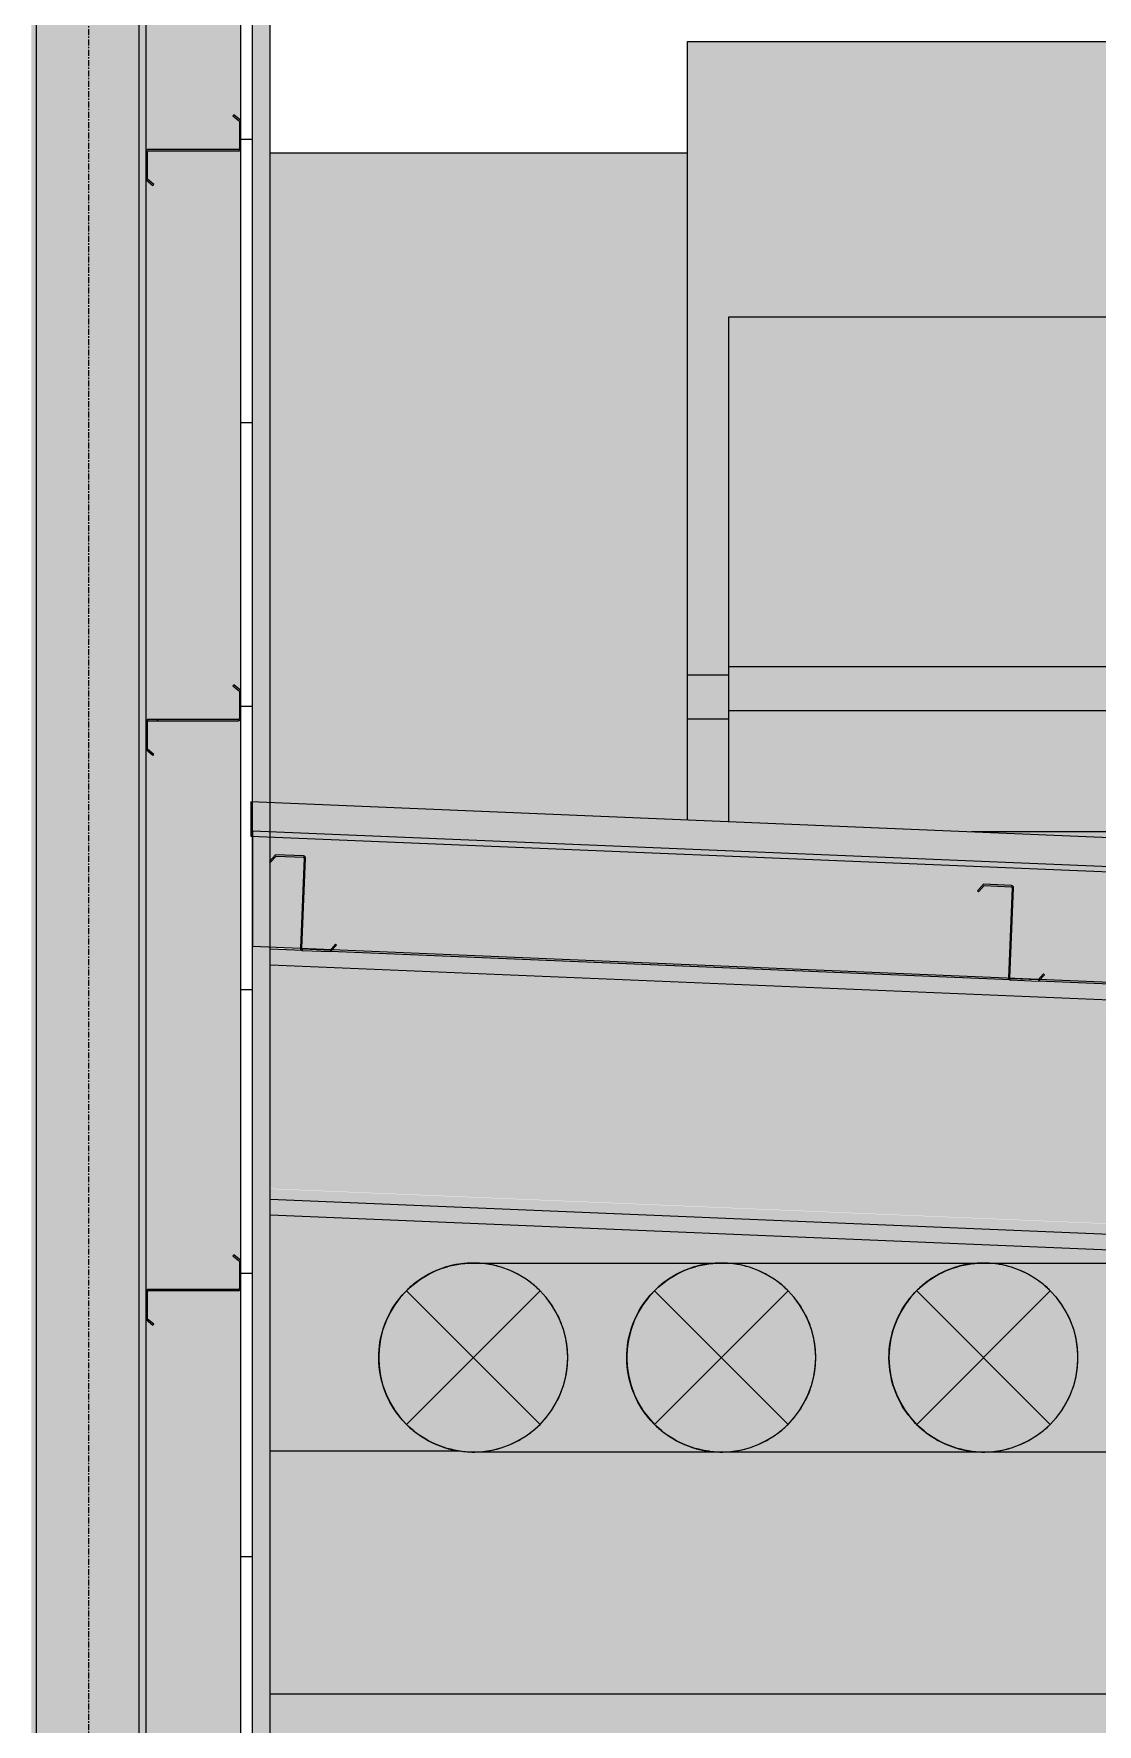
# Model space of a CAD drawing. Header units: inches. Extents: x -54880 to -186, y -265 to 853.
# Drawn here: x -10420.4 to -10330.4, y 108.2 to 251.4 of the extents above; entities that cross this region are included whole.
import ezdxf

# ---------------------------------------------------------------- set-up
doc = ezdxf.new("R2010")
doc.units = ezdxf.units.IN
doc.header["$MEASUREMENT"] = 0
doc.linetypes.add('Grid Line 1_2_', pattern=[0.875, 0.5, -0.125, 0.125, -0.125])
for name, color, linetype, lineweight in [('A-CLNG', 13, 'Continuous', 9), ('A-ROOF', 132, 'Continuous', 9), ('A-WALL', 113, 'Continuous', 9), ('A-WALL-PATT', 111, 'Continuous', 9), ('L-SITE-WALL', 31, 'Continuous', 9), ('M-EQPM', 50, 'Continuous', 9), ('M-HVAC-DUCT', 70, 'Continuous', 9), ('M-HVAC-DUCT-ANNO', 70, 'Continuous', 9), ('S-BEAM', 12, 'Continuous', 9), ('S-COLS', 52, 'Continuous', 9), ('S-GRID', 1, 'Continuous', 9)]:
    doc.layers.add(name, color=color, linetype=linetype, lineweight=lineweight)
pattern_1 = [(45, (-38416.292, 98.42), (-19.00703, 19.00703), []), (45, (-38416.292, 127.22), (-19.00703, 19.00703), [])]

# ---------------------------------------------------------------- blocks, each defined once
blk = doc.blocks.new('W-Wide Flange - W21X166-782968-Section 6')
at = {"layer": 'S-BEAM'}
for points in [[(-22076.2, 143.13), (-22076.14, 144.49), (-22781.02, 173.86), (-22781.02, 172.5), (-22078.56, 143.23)], [(-22076.23, 142.24), (-22076.2, 143.13), (-22781.02, 172.47), (-22781.02, 171.61), (-22078.56, 142.34)], [(-22076.98, 124.26), (-22076.23, 142.24), (-22781.02, 171.61), (-22781.02, 153.59), (-22076.99, 124.26)], [(-22077.02, 123.37), (-22077.02, 124.26), (-22781.02, 153.56), (-22781.02, 152.7), (-22077.75, 123.4)], [(-22077.08, 122.01), (-22077.02, 123.37), (-22781.02, 152.7), (-22781.02, 151.34), (-22680.62, 147.23), (-22678.69, 147.23), (-22677.95, 147.05), (-22662.21, 146.39), (-22661.49, 146.77), (-22659.62, 147.23), (-22657.43, 147.16), (-22655.75, 146.73), (-22654.49, 146.07), (-22078.56, 122.07)]]:
    blk.add_hatch(color=256, dxfattribs=at).paths.add_polyline_path(points, flags=0)
for p, q in [((-22778.27, 173.75), (-22781.02, 173.86)), ((-22718.33, 171.25), (-22775.91, 173.65)), ((-22076.2, 143.13), (-22781.02, 172.5)), ((-22658.38, 168.75), (-22715.96, 171.15)), ((-22781.02, 152.7), (-22077.02, 123.37)), ((-22680.86, 147.17), (-22781.02, 151.34))]:
    blk.add_line(p, q, dxfattribs=at)
blk = doc.blocks.new('Girt_Z - 8_D-915533-Section 6')
at = {"layer": 'S-BEAM'}
h = blk.add_hatch(dxfattribs=at)
h.set_pattern_fill('FP_23', color=256, style=0, pattern_type=2)
h.set_pattern_definition(pattern_1)
h.paths.add_polyline_path([(-22790.95, 142.02), (-22790.88, 142.1), (-22791.42, 142.55), (-22791.42, 144.87), (-22791.52, 144.87), (-22791.52, 142.5), (-22790.98, 142.04)], flags=0)
h.paths.add_polyline_path([(-22791.34, 144.95), (-22783.71, 144.95), (-22783.71, 145.05), (-22791.34, 145.05)], flags=0)
h.paths.add_polyline_path([(-22783.63, 145.13), (-22783.52, 145.13), (-22783.52, 147.5), (-22784.1, 147.98), (-22784.17, 147.9), (-22783.63, 147.45)], flags=0)
at = {"layer": 'S-BEAM', "lineweight": 15}
for p, q in [((-22784.1, 147.98), (-22784.17, 147.9)), ((-22784.17, 147.9), (-22783.63, 147.45)), ((-22783.52, 147.5), (-22784.1, 147.98)), ((-22783.63, 147.45), (-22783.63, 145.13)), ((-22783.52, 145.13), (-22783.52, 147.5)), ((-22791.52, 144.87), (-22791.52, 142.5)), ((-22791.42, 142.55), (-22791.42, 144.87)), ((-22783.71, 145.05), (-22791.34, 145.05)), ((-22791.34, 144.95), (-22783.71, 144.95)), ((-22791.52, 142.5), (-22790.95, 142.02)), ((-22790.88, 142.1), (-22791.42, 142.55)), ((-22790.95, 142.02), (-22790.88, 142.1))]:
    blk.add_line(p, q, dxfattribs=at)
for centre, radius, start, end in [((-22791.34, 144.87), 0.188, 90, 180), ((-22791.34, 144.87), 0.0782, 90, 177.8773), ((-22783.71, 145.13), 0.188, 270, 0), ((-22783.71, 145.13), 0.0782, 270, 356.9576)]:
    blk.add_arc(centre, radius, start, end, dxfattribs=at)
blk = doc.blocks.new('Girt_Z - 8_D-V305-Section 6')
at = {"layer": 'S-BEAM'}
h = blk.add_hatch(dxfattribs=at)
h.set_pattern_fill('FP_23', color=256, style=0, pattern_type=2)
h.set_pattern_definition(pattern_1)
h.paths.add_polyline_path([(-22790.95, 190.27), (-22790.88, 190.35), (-22791.42, 190.8), (-22791.42, 193.12), (-22791.52, 193.12), (-22791.52, 190.75)], flags=0)
h.paths.add_polyline_path([(-22787.03, 193.2), (-22783.71, 193.2), (-22783.71, 193.3), (-22791.34, 193.3), (-22791.34, 193.2)], flags=0)
h.paths.add_polyline_path([(-22783.63, 193.38), (-22783.52, 193.38), (-22783.52, 195.75), (-22784.1, 196.23), (-22784.17, 196.15), (-22783.63, 195.7)], flags=0)
at = {"layer": 'S-BEAM', "lineweight": 15}
for p, q in [((-22784.1, 196.23), (-22784.17, 196.15)), ((-22784.17, 196.15), (-22783.63, 195.7)), ((-22783.52, 195.75), (-22784.1, 196.23)), ((-22783.63, 195.7), (-22783.63, 193.38)), ((-22783.52, 193.38), (-22783.52, 195.75)), ((-22783.71, 193.3), (-22791.34, 193.3)), ((-22791.34, 193.2), (-22783.71, 193.2)), ((-22791.52, 193.12), (-22791.52, 190.75)), ((-22791.42, 190.8), (-22791.42, 193.12)), ((-22791.52, 190.75), (-22790.95, 190.27)), ((-22790.88, 190.35), (-22791.42, 190.8)), ((-22790.95, 190.27), (-22790.88, 190.35))]:
    blk.add_line(p, q, dxfattribs=at)
for centre, radius, start, end in [((-22791.34, 193.12), 0.188, 90, 180), ((-22791.34, 193.12), 0.0782, 90, 177.8773), ((-22783.71, 193.38), 0.188, 270, 0), ((-22783.71, 193.38), 0.0782, 270, 356.9576)]:
    blk.add_arc(centre, radius, start, end, dxfattribs=at)
blk = doc.blocks.new('Girt_Z - 8_D-V306-Section 6')
at = {"layer": 'S-BEAM', "lineweight": 15}
for p, q in [((-22784.1, 244.48), (-22784.17, 244.4)), ((-22784.17, 244.4), (-22783.63, 243.95)), ((-22783.52, 244), (-22784.1, 244.48)), ((-22783.63, 243.95), (-22783.63, 241.63)), ((-22783.52, 241.63), (-22783.52, 244)), ((-22791.52, 241.37), (-22791.52, 239)), ((-22791.42, 239.05), (-22791.42, 241.37)), ((-22783.71, 241.55), (-22791.34, 241.55)), ((-22791.34, 241.45), (-22783.71, 241.45)), ((-22791.52, 239), (-22790.95, 238.52)), ((-22790.88, 238.6), (-22791.42, 239.05)), ((-22790.95, 238.52), (-22790.88, 238.6))]:
    blk.add_line(p, q, dxfattribs=at)
for centre, radius, start, end in [((-22791.34, 241.37), 0.188, 90, 180), ((-22791.34, 241.37), 0.0782, 90, 177.8773), ((-22783.71, 241.63), 0.188, 270, 0), ((-22783.71, 241.63), 0.0782, 270, 356.9576)]:
    blk.add_arc(centre, radius, start, end, dxfattribs=at)
blk = doc.blocks.new('Girt_Z - 8_D-943828-Section 6')
at = {"layer": 'S-BEAM', "lineweight": 15}
for p, q in [((-22780.57, 181.85), (-22781.08, 181.29)), ((-22778.21, 181.75), (-22780.57, 181.85)), ((-22781.08, 181.29), (-22781, 181.22)), ((-22781, 181.22), (-22780.52, 181.74)), ((-22780.52, 181.74), (-22778.21, 181.64)), ((-22778.14, 181.56), (-22778.45, 173.94)), ((-22778.34, 173.94), (-22778.03, 181.55)), ((-22775.95, 173.76), (-22778.27, 173.85)), ((-22778.27, 173.75), (-22775.91, 173.65)), ((-22775.48, 174.27), (-22775.95, 173.76)), ((-22775.91, 173.65), (-22775.4, 174.2)), ((-22775.4, 174.2), (-22775.48, 174.27))]:
    blk.add_line(p, q, dxfattribs=at)
for centre, radius, start, end in [((-22778.21, 181.56), 0.187, 357.6141, 87.6141), ((-22778.21, 181.56), 0.0782, 357.6141, 85.4913), ((-22778.27, 173.93), 0.188, 177.6141, 267.6141), ((-22778.27, 173.93), 0.0782, 177.6141, 264.5717)]:
    blk.add_arc(centre, radius, start, end, dxfattribs=at)
blk = doc.blocks.new('Girt_Z - 8_D-V376-Section 6')
at = {"layer": 'S-BEAM'}
h = blk.add_hatch(dxfattribs=at)
h.set_pattern_fill('FP_23', color=256, style=0, pattern_type=2)
h.set_pattern_definition(pattern_1)
h.paths.add_polyline_path([(-22715.96, 171.15), (-22715.45, 171.7), (-22715.54, 171.78), (-22716.01, 171.26), (-22718.32, 171.36), (-22718.33, 171.25), (-22717.91, 171.23)], flags=0)
h.paths.add_polyline_path([(-22718.4, 171.44), (-22718.08, 179.06), (-22718.19, 179.06), (-22718.5, 171.44)], flags=0)
h.paths.add_polyline_path([(-22721.05, 178.72), (-22720.58, 179.24), (-22718.26, 179.14), (-22718.26, 179.25), (-22720.62, 179.35), (-22721.13, 178.8)], flags=0)
at = {"layer": 'S-BEAM', "lineweight": 15}
for p, q in [((-22720.62, 179.35), (-22721.13, 178.8)), ((-22721.05, 178.72), (-22720.58, 179.24)), ((-22718.26, 179.25), (-22720.62, 179.35)), ((-22720.58, 179.24), (-22718.26, 179.14)), ((-22718.19, 179.06), (-22718.5, 171.44)), ((-22718.4, 171.44), (-22718.08, 179.06)), ((-22721.13, 178.8), (-22721.05, 178.72)), ((-22715.54, 171.78), (-22716.01, 171.26)), ((-22715.45, 171.7), (-22715.54, 171.78)), ((-22718.33, 171.25), (-22715.96, 171.15)), ((-22716.01, 171.26), (-22718.32, 171.36)), ((-22715.96, 171.15), (-22715.45, 171.7))]:
    blk.add_line(p, q, dxfattribs=at)
for centre, radius, start, end in [((-22718.27, 179.06), 0.187, 357.6141, 87.6141), ((-22718.27, 179.06), 0.0782, 357.6141, 85.4913), ((-22718.32, 171.43), 0.188, 177.6141, 267.6141), ((-22718.32, 171.43), 0.0782, 177.6141, 264.5717)]:
    blk.add_arc(centre, radius, start, end, dxfattribs=at)
blk = doc.blocks.new('Carrier_48TC_Standard_Efficiency_Gas_Heat_Electric_Cooling_Packaged_Rooftop_Unit_3_to_15_nominal_tons - 15 ton 48TC__16-V385-Section 6')
at = {"layer": 'M-EQPM'}
for points in [[(-22745.7, 193.33), (-22742.2, 193.33), (-22742.2, 227.4), (-22699.77, 227.4), (-22699.77, 241.25), (-22629.83, 241.25), (-22629.83, 250.7), (-22745.7, 250.7), (-22745.7, 197.78)], [(-22629.7, 241.25), (-22629.7, 245.58), (-22629.83, 245.58), (-22629.83, 241.25)]]:
    blk.add_hatch(color=256, dxfattribs=at).paths.add_polyline_path(points, flags=0)
h = blk.add_hatch(color=256, dxfattribs=at)
h.paths.add_polyline_path([(-22657.02, 183.08), (-22673.77, 183.78), (-22721.64, 183.78), (-22704.89, 183.08), (-22666.07, 183.08)], flags=0)
h.paths.add_polyline_path([(-22742.2, 184.63), (-22742.2, 197.08), (-22745.7, 197.08), (-22745.7, 184.78)], flags=0)
for p, q in [((-22745.7, 250.7), (-22629.83, 250.7)), ((-22745.7, 193.33), (-22745.7, 250.7)), ((-22629.83, 241.25), (-22629.83, 250.7)), ((-22629.83, 245.58), (-22629.7, 245.58)), ((-22629.7, 245.58), (-22629.7, 241.25)), ((-22745.7, 197.08), (-22742.2, 197.08)), ((-22745.7, 184.78), (-22745.7, 197.08)), ((-22742.2, 193.33), (-22745.7, 193.33)), ((-22657.02, 183.08), (-22704.89, 183.08))]:
    blk.add_line(p, q, dxfattribs=at)
blk = doc.blocks.new('Carrier_48TC_Standard_Efficiency_Gas_Heat_Electric_Cooling_Packaged_Rooftop_Unit_3_to_15_nominal_tons - 5 ton 48TC__06-873527-Section 6')
at = {"layer": 'M-EQPM'}
for points in [[(-22735.19, 194.03), (-22699.77, 194.03), (-22699.77, 227.4), (-22742.2, 227.4), (-22742.2, 194.03)], [(-22699.77, 183.78), (-22675.72, 183.86), (-22699.77, 184.86), (-22699.77, 197.78), (-22742.2, 197.78), (-22742.2, 184.63), (-22721.64, 183.78), (-22700.63, 183.78)]]:
    blk.add_hatch(color=256, dxfattribs=at).paths.add_polyline_path(points, flags=0)
for p, q in [((-22742.2, 227.4), (-22699.77, 227.4)), ((-22742.2, 194.03), (-22742.2, 227.4)), ((-22742.2, 197.78), (-22699.77, 197.78)), ((-22742.2, 184.63), (-22742.2, 197.78)), ((-22699.77, 194.03), (-22742.2, 194.03)), ((-22673.77, 183.78), (-22721.64, 183.78))]:
    blk.add_line(p, q, dxfattribs=at)
blk = doc.blocks.new('Round Elbow - 1_5 D-893277-Section 6')
at = {"layer": 'M-HVAC-DUCT'}
h = blk.add_hatch(color=256, dxfattribs=at)
h.paths.add_polyline_path([(-22763.83, 131.29), (-22764.08, 131.34), (-22764.35, 131.34)], flags=0)
h.paths.add_polyline_path([(-22762.49, 131.44), (-22762.05, 131.49), (-22762, 131.56)], flags=0)
h.paths.add_polyline_path([(-22760.7, 131.96), (-22760.36, 132.08), (-22760.3, 132.17)], flags=0)
h.paths.add_polyline_path([(-22759.09, 132.88), (-22758.84, 133.03), (-22758.79, 133.14)], flags=0)
h.paths.add_polyline_path([(-22757.73, 134.14), (-22757.57, 134.3), (-22757.52, 134.44)], flags=0)
h.paths.add_polyline_path([(-22756.7, 135.69), (-22756.62, 135.81), (-22756.57, 136.02)], flags=0)
h.paths.add_polyline_path([(-22756.05, 137.44), (-22756.03, 137.51), (-22755.83, 139.29)], flags=0)
h.paths.add_polyline_path([(-22761.48, 146.89), (-22762.05, 147.09), (-22762.05, 147.03)], flags=0)
h.paths.add_polyline_path([(-22763.31, 147.23), (-22763.83, 147.29), (-22764.35, 147.23)], flags=0)
blk.add_hatch(color=256, dxfattribs=at).paths.add_polyline_path([(-22753.13, 139.29), (-22750.83, 139.29), (-22750.6, 141.2), (-22749.91, 143), (-22748.58, 144.8), (-22747.11, 146.01), (-22745.66, 146.77), (-22743.55, 147.23), (-22762.78, 147.21), (-22760.7, 146.61), (-22760.36, 146.49), (-22758.84, 145.54), (-22757.57, 144.27), (-22756.62, 142.76), (-22755.98, 140.68), (-22755.83, 139.29), (-22753.68, 139.29)], flags=0)
h = blk.add_hatch(color=256, dxfattribs=at)
h.paths.add_polyline_path([(-22743.79, 131.29), (-22743.83, 131.35), (-22746.01, 131.98), (-22746.5, 132.2), (-22747.82, 133.03), (-22749.08, 134.3), (-22750.15, 136.15), (-22750.63, 137.51), (-22750.83, 139.29), (-22755.83, 139.28), (-22756.07, 137.36), (-22756.74, 135.57), (-22757.84, 133.98), (-22759.35, 132.67), (-22761.11, 131.78), (-22763.05, 131.34), (-22743.83, 131.29)], flags=0)
h.paths.add_polyline_path([(-22741.11, 131.47), (-22740.65, 131.59), (-22741.05, 131.49)], flags=0)
at = {"layer": 'M-HVAC-DUCT', "flags": 128}
for points in [[(-22771.83, 139.29), (-22771.82, 139.61), (-22771.8, 139.93), (-22771.77, 140.24), (-22771.73, 140.56), (-22771.67, 140.88), (-22771.6, 141.19), (-22771.52, 141.5), (-22771.42, 141.8), (-22771.31, 142.1), (-22771.2, 142.4), (-22771.07, 142.69), (-22770.92, 142.98), (-22770.77, 143.26), (-22770.61, 143.54), (-22770.43, 143.8), (-22770.24, 144.06), (-22770.05, 144.32), (-22769.84, 144.56), (-22769.63, 144.8), (-22769.4, 145.02), (-22769.17, 145.24), (-22768.92, 145.45), (-22768.67, 145.65), (-22768.42, 145.84), (-22768.15, 146.02), (-22767.88, 146.19), (-22767.6, 146.34), (-22767.31, 146.49), (-22767.02, 146.62), (-22766.73, 146.74), (-22766.43, 146.85), (-22766.12, 146.95), (-22765.81, 147.04), (-22765.5, 147.11), (-22765.19, 147.17), (-22764.87, 147.22), (-22764.55, 147.25), (-22764.23, 147.28), (-22763.91, 147.29), (-22763.83, 147.29)], [(-22763.83, 147.29), (-22763.81, 147.29), (-22763.75, 147.29), (-22763.66, 147.29), (-22763.52, 147.29), (-22763.35, 147.29), (-22763.14, 147.29), (-22762.89, 147.29), (-22762.61, 147.29), (-22762.29, 147.29), (-22761.93, 147.29), (-22761.54, 147.29), (-22761.12, 147.29), (-22760.66, 147.29), (-22760.16, 147.29), (-22759.64, 147.29), (-22759.08, 147.29), (-22758.49, 147.29), (-22757.87, 147.29), (-22757.22, 147.29), (-22756.55, 147.29), (-22755.85, 147.29), (-22755.12, 147.29), (-22754.37, 147.29), (-22753.59, 147.29), (-22752.79, 147.29), (-22751.98, 147.29), (-22751.14, 147.29), (-22750.28, 147.29), (-22749.41, 147.29), (-22748.52, 147.29), (-22747.62, 147.29), (-22746.71, 147.29), (-22745.78, 147.29), (-22744.85, 147.29), (-22743.91, 147.29), (-22742.96, 147.29), (-22742.58, 147.29)], [(-22763.83, 131.29), (-22764.15, 131.29), (-22764.47, 131.31), (-22764.79, 131.34), (-22765.1, 131.39), (-22765.42, 131.45), (-22765.73, 131.52), (-22766.04, 131.6), (-22766.34, 131.69), (-22766.65, 131.8), (-22766.94, 131.92), (-22767.24, 132.05), (-22767.52, 132.19), (-22767.8, 132.34), (-22768.08, 132.51), (-22768.34, 132.68), (-22768.61, 132.87), (-22768.86, 133.07), (-22769.1, 133.27), (-22769.34, 133.49), (-22769.57, 133.71), (-22769.78, 133.95), (-22769.99, 134.19), (-22770.19, 134.44), (-22770.38, 134.7), (-22770.56, 134.96), (-22770.73, 135.24), (-22770.88, 135.52), (-22771.03, 135.8), (-22771.16, 136.09), (-22771.28, 136.39), (-22771.39, 136.69), (-22771.49, 136.99), (-22771.58, 137.3), (-22771.65, 137.61), (-22771.71, 137.93), (-22771.76, 138.24), (-22771.79, 138.56), (-22771.82, 138.88), (-22771.83, 139.2), (-22771.83, 139.29)], [(-22742.58, 131.29), (-22742.7, 131.29), (-22743.65, 131.29), (-22744.6, 131.29), (-22745.53, 131.29), (-22746.46, 131.29), (-22747.38, 131.29), (-22748.28, 131.29), (-22749.17, 131.29), (-22750.05, 131.29), (-22750.91, 131.29), (-22751.75, 131.29), (-22752.58, 131.29), (-22753.38, 131.29), (-22754.16, 131.29), (-22754.92, 131.29), (-22755.65, 131.29), (-22756.36, 131.29), (-22757.04, 131.29), (-22757.7, 131.29), (-22758.33, 131.29), (-22758.92, 131.29), (-22759.49, 131.29), (-22760.02, 131.29), (-22760.53, 131.29), (-22760.99, 131.29), (-22761.43, 131.29), (-22761.83, 131.29), (-22762.2, 131.29), (-22762.53, 131.29), (-22762.82, 131.29), (-22763.08, 131.29), (-22763.3, 131.29), (-22763.48, 131.29), (-22763.62, 131.29), (-22763.73, 131.29), (-22763.8, 131.29), (-22763.83, 131.29), (-22763.83, 131.29)]]:
    blk.add_lwpolyline(points, dxfattribs=at)
at = {"layer": 'M-HVAC-DUCT'}
for start, end in [(113.0848, 120.6682), (99.6807, 107.183), (90, 93.7389), (86.2611, 90), (72.817, 80.3193), (59.3318, 66.9152), (126.4786, 134.2301), (45.7699, 53.5214), (139.8651, 147.9612), (32.0388, 40.1349), (153.2466, 162.2008), (17.7992, 26.7534), (167.1429, 180), (360, 12.8571), (180, 192.8571), (347.1429, 360), (197.7992, 206.7534), (333.2466, 342.2008), (212.0388, 220.1349), (319.8651, 327.9612), (225.7699, 233.5214), (306.4786, 314.2301), (239.3318, 246.9152), (293.0848, 300.6682), (252.817, 260.3193), (266.2611, 270), (270, 273.7389), (279.6807, 287.183)]:
    blk.add_arc((-22763.83, 139.29), 8, start, end, dxfattribs=at)
blk = doc.blocks.new('Round Elbow - 1_5 D-V400-Section 6')
at = {"layer": 'M-HVAC-DUCT'}
h = blk.add_hatch(color=256, dxfattribs=at)
h.paths.add_polyline_path([(-22742.83, 131.29), (-22743.08, 131.34), (-22743.35, 131.34)], flags=0)
h.paths.add_polyline_path([(-22741.49, 131.44), (-22741.05, 131.49), (-22741, 131.56)], flags=0)
h.paths.add_polyline_path([(-22739.7, 131.96), (-22739.36, 132.08), (-22739.3, 132.17)], flags=0)
h.paths.add_polyline_path([(-22738.09, 132.88), (-22737.84, 133.03), (-22737.79, 133.14)], flags=0)
h.paths.add_polyline_path([(-22736.73, 134.14), (-22736.57, 134.3), (-22736.52, 134.44)], flags=0)
h.paths.add_polyline_path([(-22735.7, 135.69), (-22735.62, 135.81), (-22735.57, 136.02)], flags=0)
h.paths.add_polyline_path([(-22735.05, 137.44), (-22735.03, 137.51), (-22734.83, 139.29)], flags=0)
h.paths.add_polyline_path([(-22740.48, 146.89), (-22741.05, 147.09), (-22741.05, 147.03)], flags=0)
h.paths.add_polyline_path([(-22742.31, 147.23), (-22742.83, 147.29), (-22743.35, 147.23)], flags=0)
h = blk.add_hatch(color=256, dxfattribs=at)
h.paths.add_polyline_path([(-22734.58, 139.29), (-22728.63, 139.29), (-22728.31, 141.43), (-22727.53, 143.27), (-22726.55, 144.65), (-22724.87, 146.03), (-22723.27, 146.81), (-22721.59, 147.23), (-22741.78, 147.21), (-22739.7, 146.61), (-22739.36, 146.49), (-22737.84, 145.54), (-22736.57, 144.27), (-22735.62, 142.76), (-22734.98, 140.68), (-22734.83, 139.29)], flags=0)
h.paths.add_polyline_path([(-22718.83, 147.08), (-22718.88, 147.1), (-22718.84, 147.08)], flags=0)
blk.add_hatch(color=256, dxfattribs=at).paths.add_polyline_path([(-22734.54, 131.29), (-22721.62, 131.35), (-22723.81, 131.98), (-22724.34, 132.23), (-22725.65, 133.06), (-22726.89, 134.3), (-22727.93, 136.07), (-22728.43, 137.51), (-22728.63, 139.29), (-22734.83, 139.28), (-22735.07, 137.36), (-22735.74, 135.57), (-22736.84, 133.98), (-22738.35, 132.67), (-22739.99, 131.81), (-22742.05, 131.34), (-22735.19, 131.29)], flags=0)
at = {"layer": 'M-HVAC-DUCT', "flags": 128}
for points in [[(-22750.83, 139.29), (-22750.82, 139.61), (-22750.8, 139.93), (-22750.77, 140.24), (-22750.73, 140.56), (-22750.67, 140.88), (-22750.6, 141.19), (-22750.52, 141.5), (-22750.42, 141.8), (-22750.31, 142.1), (-22750.2, 142.4), (-22750.07, 142.69), (-22749.92, 142.98), (-22749.77, 143.26), (-22749.61, 143.54), (-22749.43, 143.8), (-22749.24, 144.06), (-22749.05, 144.32), (-22748.84, 144.56), (-22748.63, 144.8), (-22748.4, 145.02), (-22748.17, 145.24), (-22747.92, 145.45), (-22747.67, 145.65), (-22747.42, 145.84), (-22747.15, 146.02), (-22746.88, 146.19), (-22746.6, 146.34), (-22746.31, 146.49), (-22746.02, 146.62), (-22745.73, 146.74), (-22745.43, 146.85), (-22745.12, 146.95), (-22744.81, 147.04), (-22744.5, 147.11), (-22744.19, 147.17), (-22743.87, 147.22), (-22743.55, 147.25), (-22743.23, 147.28), (-22742.91, 147.29), (-22742.83, 147.29)], [(-22742.83, 147.29), (-22742.81, 147.29), (-22742.75, 147.29), (-22742.66, 147.29), (-22742.52, 147.29), (-22742.35, 147.29), (-22742.14, 147.29), (-22741.89, 147.29), (-22741.61, 147.29), (-22741.29, 147.29), (-22740.93, 147.29), (-22740.54, 147.29), (-22740.12, 147.29), (-22739.66, 147.29), (-22739.16, 147.29), (-22738.64, 147.29), (-22738.08, 147.29), (-22737.49, 147.29), (-22736.87, 147.29), (-22736.22, 147.29), (-22735.55, 147.29), (-22734.85, 147.29), (-22734.12, 147.29), (-22733.37, 147.29), (-22732.59, 147.29), (-22731.79, 147.29), (-22730.98, 147.29), (-22730.14, 147.29), (-22729.28, 147.29), (-22728.41, 147.29), (-22727.52, 147.29), (-22726.62, 147.29), (-22725.71, 147.29), (-22724.78, 147.29), (-22723.85, 147.29), (-22722.91, 147.29), (-22721.96, 147.29), (-22721, 147.29), (-22720.39, 147.29)], [(-22743.83, 131.35), (-22744.1, 131.39), (-22744.42, 131.45), (-22744.73, 131.52), (-22745.04, 131.6), (-22745.34, 131.69), (-22745.65, 131.8), (-22745.94, 131.92), (-22746.24, 132.05), (-22746.52, 132.19), (-22746.8, 132.34), (-22747.08, 132.51), (-22747.34, 132.68), (-22747.61, 132.87), (-22747.86, 133.07), (-22748.1, 133.27), (-22748.34, 133.49), (-22748.57, 133.71), (-22748.78, 133.95), (-22748.99, 134.19), (-22749.19, 134.44), (-22749.38, 134.7), (-22749.56, 134.96), (-22749.73, 135.24), (-22749.88, 135.52), (-22750.03, 135.8), (-22750.16, 136.09), (-22750.28, 136.39), (-22750.39, 136.69), (-22750.49, 136.99), (-22750.58, 137.3), (-22750.65, 137.61), (-22750.71, 137.93), (-22750.76, 138.24), (-22750.79, 138.56), (-22750.82, 138.88), (-22750.83, 139.2), (-22750.83, 139.29)], [(-22742.83, 131.29), (-22743.15, 131.29), (-22743.47, 131.31), (-22743.79, 131.34)], [(-22720.39, 131.29), (-22720.75, 131.29), (-22721.7, 131.29), (-22722.65, 131.29), (-22723.6, 131.29), (-22724.53, 131.29), (-22725.46, 131.29), (-22726.38, 131.29), (-22727.28, 131.29), (-22728.17, 131.29), (-22729.05, 131.29), (-22729.91, 131.29), (-22730.75, 131.29), (-22731.58, 131.29), (-22732.38, 131.29), (-22733.16, 131.29), (-22733.92, 131.29), (-22734.65, 131.29), (-22735.36, 131.29), (-22736.04, 131.29), (-22736.7, 131.29), (-22737.33, 131.29), (-22737.92, 131.29), (-22738.49, 131.29), (-22739.02, 131.29), (-22739.53, 131.29), (-22739.99, 131.29), (-22740.43, 131.29), (-22740.83, 131.29), (-22741.2, 131.29), (-22741.53, 131.29), (-22741.82, 131.29), (-22742.08, 131.29), (-22742.3, 131.29), (-22742.48, 131.29), (-22742.62, 131.29), (-22742.73, 131.29), (-22742.8, 131.29), (-22742.83, 131.29), (-22742.83, 131.29)]]:
    blk.add_lwpolyline(points, dxfattribs=at)
at = {"layer": 'M-HVAC-DUCT'}
for start, end in [(113.0848, 120.6682), (99.6807, 107.183), (90, 93.7389), (86.2611, 90), (72.817, 80.3193), (59.3318, 66.9152), (126.4786, 134.2301), (45.7699, 53.5214), (139.8651, 147.9612), (32.0388, 40.1349), (153.2466, 162.2008), (17.7992, 26.7534), (167.1429, 180), (360, 12.8571), (180, 192.8571), (347.1429, 360), (197.7992, 206.7534), (333.2466, 342.2008), (212.0388, 220.1349), (319.8651, 327.9612), (225.7699, 233.5214), (306.4786, 314.2301), (239.3318, 246.9152), (293.0848, 300.6682), (252.817, 260.3193), (266.2611, 270), (270, 273.7389), (279.6807, 287.183)]:
    blk.add_arc((-22742.83, 139.29), 8, start, end, dxfattribs=at)

msp = doc.modelspace()

# ---------------------------------------------------------------- hatches: boundary and pattern name
at = {"layer": 'A-CLNG'}
msp.add_hatch(color=256, dxfattribs=at).paths.add_polyline_path([(-9679.51, 144), (-9679.51, 153.76), (-10401.89, 183.86), (-10401.89, 174.1), (-9680.65, 144.05)], flags=0)
at = {"layer": 'A-ROOF'}
msp.add_hatch(color=256, dxfattribs=at).paths.add_polyline_path([(-9631.88, 151.35), (-9631.88, 154.23), (-10402.02, 186.32), (-10402.02, 183.44), (-9663.37, 152.66)], flags=0)
at = {"layer": 'A-WALL-PATT'}
h = msp.add_hatch(dxfattribs=at)
h.set_pattern_fill('FP_26', color=256, style=0, pattern_type=2)
h.set_pattern_definition([(0, (-38416.292, 98.42), (0, 24), []), (90, (-38416.292, 98.42), (-24, 1e-15), [])])
h.paths.add_polyline_path([(-10401.89, 0), (-10401.89, 350.03), (-10402.89, 350.03), (-10402.89, 0)], flags=0)
at = {"layer": 'L-SITE-WALL', "lineweight": 5}
for points in [[(-10410.89, 0), (-10410.89, 350.03), (-10411.52, 350.03), (-10411.52, 0)], [(-10402.89, 0), (-10402.89, 350.03), (-10410.89, 350.03), (-10410.89, 0)]]:
    msp.add_hatch(color=256, dxfattribs=at).paths.add_polyline_path(points, flags=0)
at = {"layer": 'L-SITE-WALL'}
msp.add_hatch(color=256, dxfattribs=at).paths.add_polyline_path([(-10400.39, 0), (-10400.39, 350.03), (-10401.89, 350.03), (-10401.89, 0)], flags=0)
at = {"layer": 'L-SITE-WALL', "lineweight": 5}
h = msp.add_hatch(color=256, dxfattribs=at)
h.paths.add_polyline_path([(-10112.64, 0), (-10078.13, 0), (-10078.13, 131.29), (-10268.88, 131.29), (-10271.11, 128.93), (-10274.05, 126.27), (-10278.11, 123.29), (-10282.24, 120.87), (-10286.97, 118.73), (-10289.67, 117.71), (-10291.49, 116.69), (-10296.22, 114.6), (-10301.13, 112.96), (-10306.94, 111.67), (-10311.86, 111.03), (-10316.45, 110.82), (-10400.39, 110.82), (-10400.39, 93), (-10398.89, 93), (-10398.89, 0), (-10389.12, 0)], flags=0)
h.paths.add_polyline_path([(-10424.54, 2), (-10420.62, 2), (-10420.62, 93.77), (-10429.38, 93.77), (-10429.38, 2)], flags=0)
h.paths.add_polyline_path([(-10307.97, 147.29), (-10305.16, 147.37), (-10312.03, 147.66), (-10312.03, 147.29), (-10308.02, 147.29)], flags=0)
h.paths.add_polyline_path([(-9792.76, 148.54), (-9792.76, 148.72), (-9795.69, 148.78), (-9795.8, 148.67), (-9794.78, 148.63)], flags=0)
h.paths.add_polyline_path([(-9798.16, 148.77), (-9798.16, 148.88), (-9855.64, 151.28), (-9855.74, 151.17), (-9798.24, 148.77)], flags=0)
h.paths.add_polyline_path([(-9858.11, 151.26), (-9858.11, 151.37), (-9915.59, 153.77), (-9915.69, 153.66), (-9858.42, 151.28)], flags=0)
h.paths.add_polyline_path([(-9918.06, 153.76), (-9918.06, 153.87), (-9975.54, 156.27), (-9975.64, 156.16), (-9918.35, 153.77)], flags=0)
h.paths.add_polyline_path([(-9678.88, 156.19), (-9678.88, 158.18), (-10276.38, 183.08), (-10324.26, 183.08), (-9679.51, 156.21)], flags=0)
h.paths.add_polyline_path([(-9978, 156.26), (-9978, 156.37), (-10035.49, 158.77), (-10035.59, 158.66), (-9978.08, 156.26)], flags=0)
h.paths.add_polyline_path([(-10037.95, 158.76), (-10037.95, 158.87), (-10095.43, 161.27), (-10095.54, 161.16), (-10038.03, 158.76)], flags=0)
h.paths.add_polyline_path([(-10097.9, 161.26), (-10097.9, 161.37), (-10155.38, 163.77), (-10155.48, 163.66), (-10097.98, 161.26)], flags=0)
h.paths.add_polyline_path([(-10157.85, 163.75), (-10157.85, 163.86), (-10215.33, 166.26), (-10215.43, 166.15), (-10157.93, 163.76)], flags=0)
h.paths.add_polyline_path([(-10217.8, 166.25), (-10217.8, 166.36), (-10275.28, 168.76), (-10275.38, 168.65), (-10217.87, 166.25)], flags=0)
h.paths.add_polyline_path([(-10277.74, 168.75), (-10277.74, 168.86), (-10335.23, 171.26), (-10335.33, 171.15), (-10277.82, 168.75)], flags=0)
h.paths.add_polyline_path([(-10337.69, 171.25), (-10337.69, 171.36), (-10395.17, 173.76), (-10395.28, 173.65), (-10337.77, 171.25)], flags=0)
h.paths.add_polyline_path([(-10397.64, 173.75), (-10397.64, 173.85), (-10400.39, 173.94), (-10400.39, 173.86), (-10397.72, 173.75)], flags=0)
h.paths.add_polyline_path([(-10365.07, 184.78), (-10365.07, 241.25), (-10400.39, 241.25), (-10400.39, 186.25), (-10389.12, 185.78)], flags=0)
at = {"layer": 'M-HVAC-DUCT', "lineweight": 5}
for points in [[(-10390.28, 145.38), (-10388.34, 145.38), (-10387.74, 145.87), (-10386.03, 146.77), (-10384.16, 147.23), (-10312.03, 147.29), (-10312.03, 147.66), (-10400.39, 151.34), (-10400.39, 145.38), (-10390.4, 145.38)], [(-10400.39, 124.82), (-10316.45, 124.82), (-10316.45, 131.29), (-10384.16, 131.34), (-10384.67, 131.38), (-10400.39, 131.38), (-10400.39, 126.48)], [(-10389.12, 110.82), (-10316.45, 110.82), (-10316.45, 124.82), (-10400.39, 124.82), (-10400.39, 110.82)]]:
    msp.add_hatch(color=256, dxfattribs=at).paths.add_polyline_path(points, flags=0)
h = msp.add_hatch(color=256, dxfattribs=at)
h.paths.add_polyline_path([(-10388.18, 131.38), (-10384.54, 131.44), (-10385.28, 131.59), (-10386.9, 132.22), (-10388.41, 133.26), (-10389.45, 134.3), (-10390.4, 135.81), (-10390.99, 137.51), (-10391.2, 139.29), (-10390.96, 141.2), (-10390.28, 143), (-10389.12, 144.65), (-10388.34, 145.38), (-10400.39, 145.38), (-10400.39, 131.38), (-10389.12, 131.38)], flags=0)
h.paths.add_polyline_path([(-10381.48, 131.47), (-10381, 131.59), (-10381.41, 131.49)], flags=0)
at = {"layer": 'M-HVAC-DUCT-ANNO'}
for points in [[(-10382.23, 131.34), (-10380.36, 131.81), (-10378.65, 132.7), (-10377.21, 133.98), (-10376.11, 135.57), (-10375.43, 137.37), (-10375.2, 139.29), (-10375.43, 141.2), (-10376.11, 143), (-10377.21, 144.59), (-10378.65, 145.87), (-10380.48, 146.8), (-10382.23, 147.23), (-10384.16, 147.23), (-10386.03, 146.77), (-10387.74, 145.87), (-10389.18, 144.59), (-10390.28, 143), (-10390.96, 141.2), (-10391.2, 139.29), (-10390.96, 137.37), (-10390.28, 135.57), (-10389.12, 133.92), (-10387.68, 132.67), (-10386.03, 131.81), (-10384.16, 131.34)], [(-10361.23, 131.34), (-10359.36, 131.81), (-10357.65, 132.7), (-10356.21, 133.98), (-10355.11, 135.57), (-10354.43, 137.37), (-10354.2, 139.29), (-10354.43, 141.2), (-10355.11, 143), (-10356.21, 144.59), (-10357.65, 145.87), (-10359.36, 146.77), (-10361.23, 147.23), (-10363.2, 147.22), (-10365.1, 146.73), (-10366.74, 145.87), (-10368.18, 144.59), (-10369.28, 143), (-10369.96, 141.2), (-10370.2, 139.29), (-10369.96, 137.36), (-10369.28, 135.57), (-10368.18, 133.98), (-10366.68, 132.67), (-10365.03, 131.81), (-10363.16, 131.34)], [(-10340.96, 131.34), (-10339.03, 131.34), (-10337.16, 131.81), (-10335.45, 132.7), (-10334.01, 133.98), (-10332.91, 135.57), (-10332.23, 137.37), (-10332, 139.29), (-10332.23, 141.2), (-10332.91, 143), (-10334.01, 144.59), (-10335.45, 145.87), (-10337.28, 146.79), (-10339.03, 147.23), (-10340.96, 147.23), (-10342.9, 146.73), (-10344.54, 145.87), (-10345.99, 144.59), (-10347.08, 143), (-10347.77, 141.2), (-10348, 139.29), (-10347.76, 137.36), (-10347.08, 135.57), (-10345.92, 133.92), (-10344.48, 132.67), (-10342.83, 131.81)]]:
    msp.add_hatch(color=256, dxfattribs=at).paths.add_polyline_path(points, flags=0)
at = {"layer": 'S-COLS', "lineweight": 5}
for points in [[(-10420.19, 0), (-10420.19, 338.79), (-10420.62, 338.79), (-10420.62, 0)], [(-10419.67, 0), (-10419.5, 0), (-10419.5, 338.63), (-10420.19, 338.66), (-10420.14, 0), (-10419.84, 0)], [(-10412.02, 0), (-10412.02, 338.63), (-10419.5, 338.63), (-10419.5, 0)], [(-10411.84, 0), (-10411.52, 0), (-10411.55, 338.64), (-10412.02, 338.63), (-10412.02, 0)]]:
    msp.add_hatch(color=256, dxfattribs=at).paths.add_polyline_path(points, flags=0)

# ---------------------------------------------------------------- linework, layer by layer
at = {"layer": 'A-CLNG', "lineweight": 25}
for p, q in [((-9679.51, 153.76), (-10401.89, 183.86)), ((-10401.89, 183.86), (-10401.89, 174.1)), ((-10401.89, 174.1), (-9679.51, 144))]:
    msp.add_line(p, q, dxfattribs=at)
at = {"layer": 'A-ROOF', "lineweight": 25}
for p, q in [((-10402.02, 186.32), (-10402.02, 183.44)), ((-9631.88, 154.23), (-10402.02, 186.32)), ((-10402.02, 183.44), (-9631.88, 151.35))]:
    msp.add_line(p, q, dxfattribs=at)
at = {"layer": 'A-WALL'}
for p, q in [((-10410.89, 0), (-10410.89, 350.03)), ((-10402.89, 0), (-10402.89, 350.03)), ((-10401.89, 0), (-10401.89, 350.03))]:
    msp.add_line(p, q, dxfattribs=at)
at = {"layer": 'L-SITE-WALL', "lineweight": 25}
for p, q in [((-10400.39, 0), (-10400.39, 350.03)), ((-10411.52, 340.27), (-10411.52, 0))]:
    msp.add_line(p, q, dxfattribs=at)
at = {"layer": 'L-SITE-WALL'}
msp.add_line((-10365.07, 241.25), (-10400.39, 241.25), dxfattribs=at)
at = {"layer": 'M-HVAC-DUCT'}
for p, q in [((-10400.39, 131.38), (-10384.3, 131.38)), ((-10400.39, 110.82), (-10316.45, 110.82))]:
    msp.add_line(p, q, dxfattribs=at)
at = {"layer": 'M-HVAC-DUCT-ANNO'}
for p, q in [((-10388.85, 144.94), (-10377.54, 133.63)), ((-10377.54, 144.94), (-10388.85, 133.63)), ((-10367.85, 144.94), (-10356.54, 133.63)), ((-10356.54, 144.94), (-10367.85, 133.63)), ((-10345.65, 144.94), (-10334.34, 133.63)), ((-10334.34, 144.94), (-10345.65, 133.63))]:
    msp.add_line(p, q, dxfattribs=at)
for centre, start, end in [((-10383.2, 139.29), 0, 180), ((-10362.2, 139.29), 0, 180), ((-10340, 139.29), 0, 180), ((-10383.2, 139.29), 180, 360), ((-10362.2, 139.29), 180, 360), ((-10340, 139.29), 180, 360)]:
    msp.add_arc(centre, 8, start, end, dxfattribs=at)
at = {"layer": 'S-COLS'}
msp.add_line((-10420.19, 0), (-10420.19, 338.79), dxfattribs=at)
at = {"layer": 'S-GRID', "linetype": 'Grid Line 1_2_'}
msp.add_line((-10415.76, -132), (-10415.76, 573.76), dxfattribs=at)

# ---------------------------------------------------------------- block references
at = {"layer": 'M-EQPM'}
for name in ['Carrier_48TC_Standard_Efficiency_Gas_Heat_Electric_Cooling_Packaged_Rooftop_Unit_3_to_15_nominal_tons - 15 ton 48TC__16-V385-Section 6', 'Carrier_48TC_Standard_Efficiency_Gas_Heat_Electric_Cooling_Packaged_Rooftop_Unit_3_to_15_nominal_tons - 5 ton 48TC__06-873527-Section 6']:
    msp.add_blockref(name, (12380.63, 0), dxfattribs=at)
at = {"layer": 'M-HVAC-DUCT'}
for name, p in [('Round Elbow - 1_5 D-893277-Section 6', (12380.63, 0)), ('Round Elbow - 1_5 D-V400-Section 6', (12380.63, 0)), ('Round Elbow - 1_5 D-893277-Section 6', (12423.83, 0))]:
    msp.add_blockref(name, p, dxfattribs=at)
at = {"layer": 'S-BEAM'}
for name in ['Girt_Z - 8_D-V306-Section 6', 'Girt_Z - 8_D-V305-Section 6', 'Girt_Z - 8_D-943828-Section 6', 'Girt_Z - 8_D-V376-Section 6', 'W-Wide Flange - W21X166-782968-Section 6', 'Girt_Z - 8_D-915533-Section 6']:
    msp.add_blockref(name, (12380.63, 0), dxfattribs=at)

doc.saveas('drawing.dxf')
